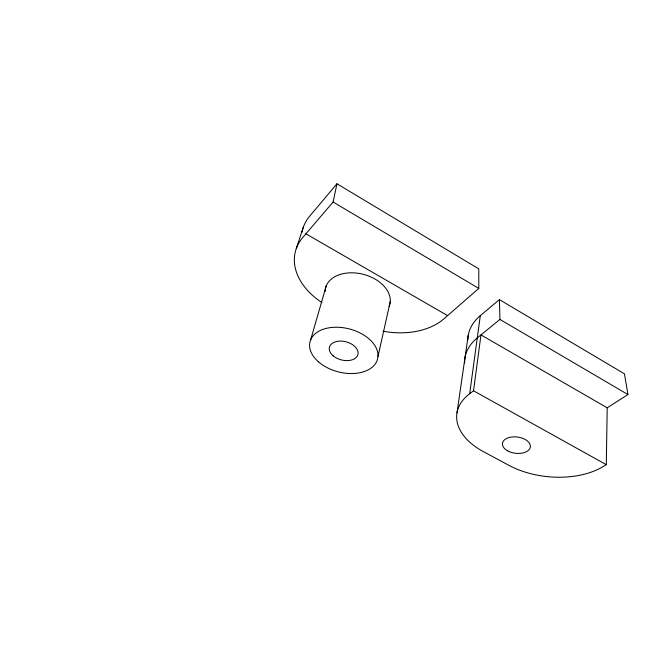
<?xml version="1.0" encoding="UTF-8"?>
<svg xmlns="http://www.w3.org/2000/svg" width="661" height="661" viewBox="0 0 661 661"><rect width="100%" height="100%" fill="white"/><g stroke="black" fill="none" stroke-linecap="round" stroke-linejoin="round"><path stroke-width="0.99" d="M480.324 315.644L469.674 393.708A68.761 41.073 6.6 0 0 483.365 451.612L509.011 465.394A68.447 40.114 5.7 0 0 602.055 467.162L606.294 464.691L607.203 407.804L627.95 394.551L624.455 373.845L499.419 299.623L480.324 315.644A64.125 41.949 5.4 0 0 467.856 339.87M469.674 393.708L473.524 390.791L480.977 334.904L607.203 407.804M456.999 412.819L468.236 335.358M321.899 302.556A68.257 47.625 14.6 0 1 302.788 237.464L333.119 202.018L336.961 183.775L478.787 268.87L478.787 288.427L443.994 318.759A67.637 46.708 12.8 0 1 383.025 331.186M377.985 356.469L390.246 301.672M310.662 339.787L326.253 285.841M296.293 248.519L303.349 227.136M336.961 183.775L309.786 216.04A66.794 47.724 14.6 0 0 301.937 232.308M499.419 299.623L499.931 319.437L477.283 337.92A65.447 41.75 5.8 0 0 464.666 362.889M473.524 390.791L606.294 464.691M305.911 233.804L447.588 315.627M499.931 319.437L627.95 394.551M333.119 202.018L478.787 288.427M325.105 291.6A33.149 22.466 14.4 0 1 362.187 274.042A33.149 22.466 14.4 0 1 389.098 306.431M318.544 361.889A34.876 22.177 14.4 0 0 376.423 362.046A34.876 22.177 14.4 0 0 336.399 327.228A34.876 22.177 14.4 0 0 318.544 361.889M333.169 355.825A14.707 9.353 14.4 0 0 357.502 355.635A14.707 9.353 14.4 0 0 340.349 341.084A14.707 9.353 14.4 0 0 333.169 355.825M507.607 450.827A14.079 8.18 7.1 0 0 530.238 447.555A14.079 8.18 7.1 0 0 511.358 437.061A14.079 8.18 7.1 0 0 507.607 450.827"/></g></svg>
